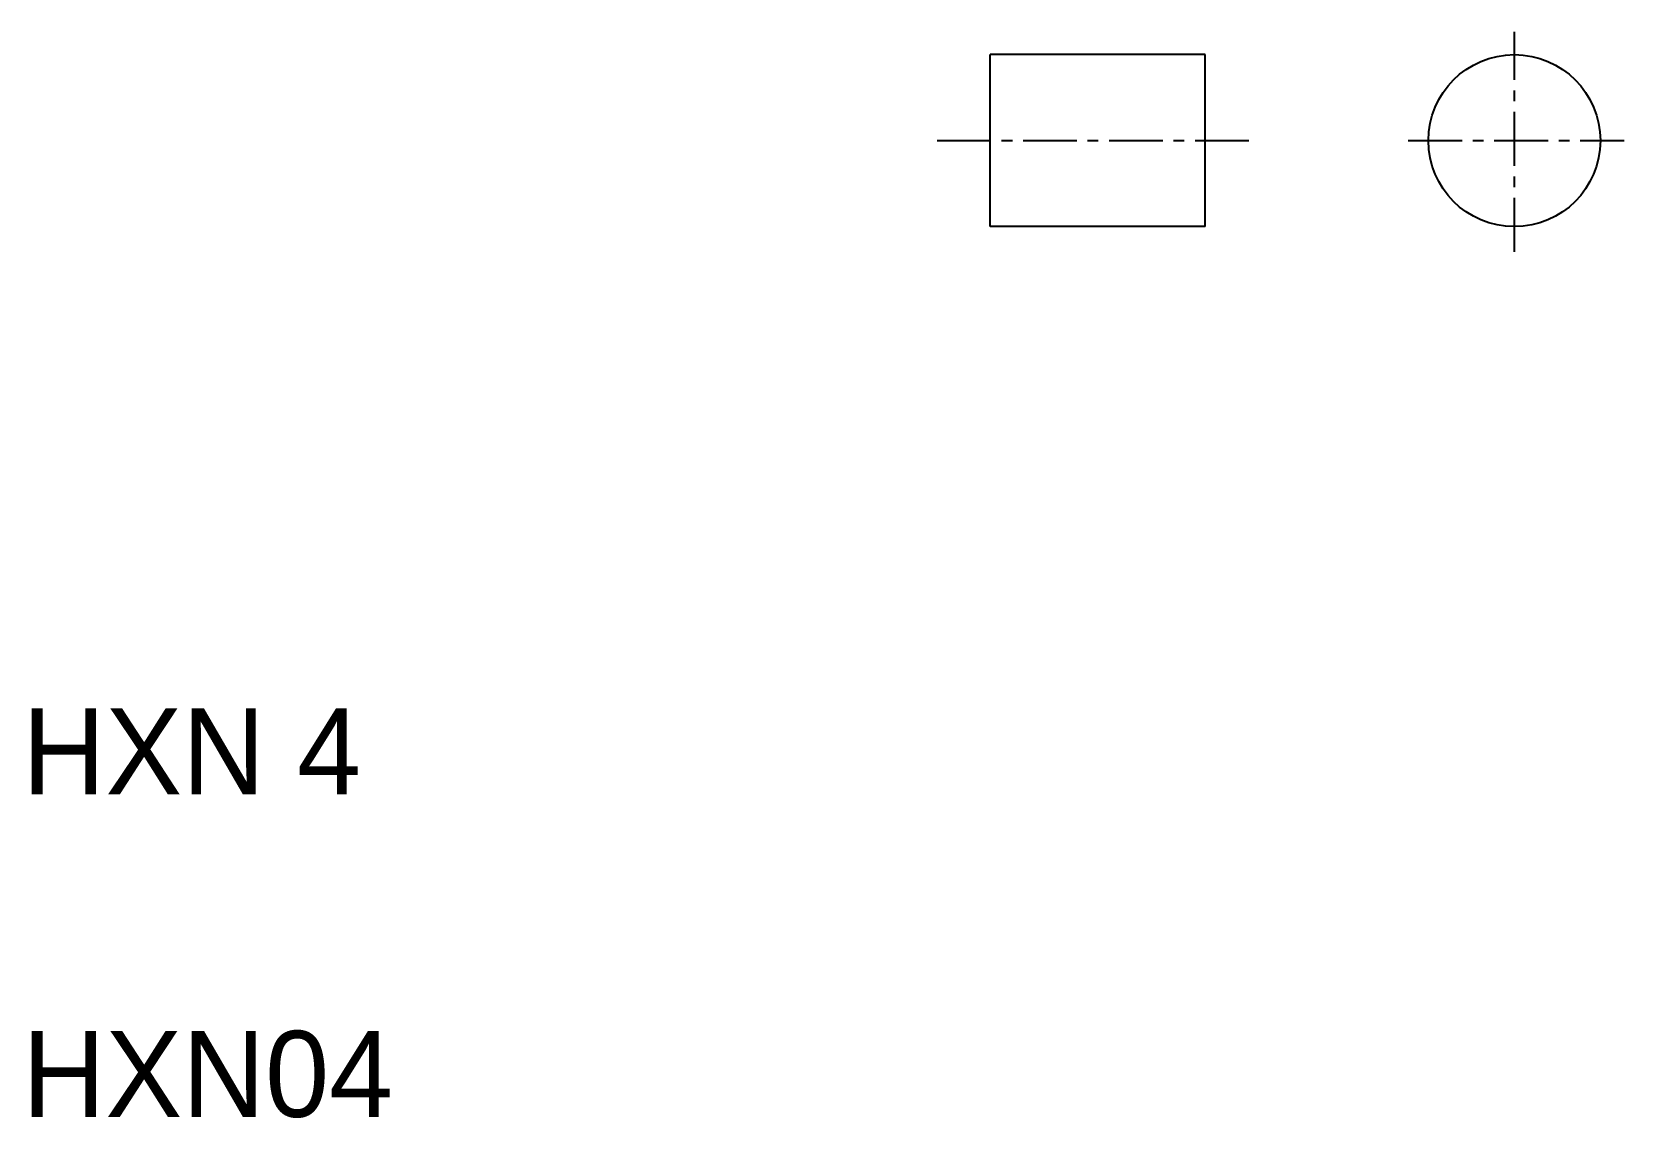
# Model space of a CAD drawing. Extents: x 82.1 to 119.1, y 82.2 to 107.5.
import ezdxf

# ---------------------------------------------------------------- set-up
doc = ezdxf.new("R2010")
doc.units = 0
doc.linetypes.add('CENTER', pattern=[2, 1.25, -0.25, 0.25, -0.25])
doc.layers.get('0').update_dxf_attribs({"linetype": 'CONTINUOUS'})
doc.layers.add('CENTER', color=1, linetype='CENTER')

msp = doc.modelspace()

# ---------------------------------------------------------------- linework, layer by layer
at = {"color": 7, "linetype": 'CONTINUOUS'}
for p, q in [((104.372, 102.938), (104.372, 106.938)), ((109.372, 106.938), (104.372, 106.938)), ((109.372, 102.938), (109.372, 106.938)), ((109.372, 102.938), (104.372, 102.938))]:
    msp.add_line(p, q, dxfattribs=at)
msp.add_circle((116.566, 104.938), 2, dxfattribs=at)
at = {"layer": 'CENTER', "color": 1, "linetype": 'CENTER'}
for p, q in [((116.566, 102.356), (116.566, 107.468)), ((103.139, 104.938), (110.397, 104.938)), ((114.099, 104.938), (119.12, 104.938))]:
    msp.add_line(p, q, dxfattribs=at)

# ---------------------------------------------------------------- texts
at = {"color": 7, "linetype": 'CONTINUOUS'}
for s, p in [('HXN 4', (81.863, 89.734)), ('HXN04', (81.863, 82.234))]:
    msp.add_text(s, height=2, dxfattribs=at).set_placement(p)

doc.saveas('drawing.dxf')
